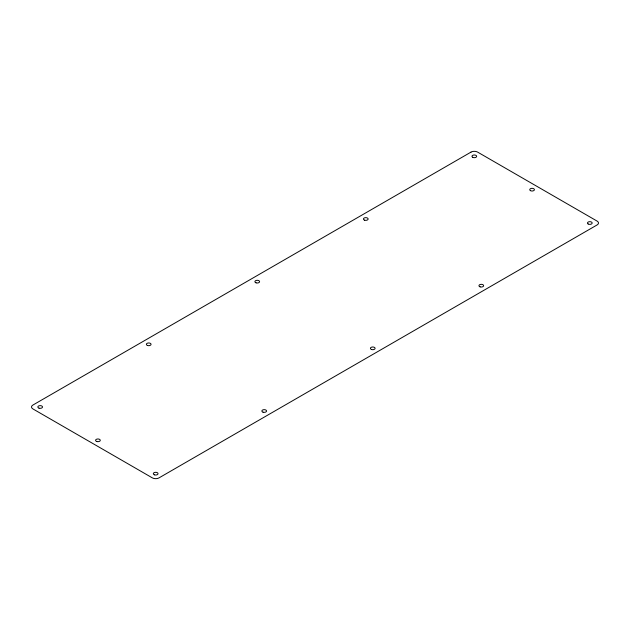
<?xml version="1.0" encoding="UTF-8"?>
<svg xmlns="http://www.w3.org/2000/svg" width="630" height="630" viewBox="0 0 630 630"><rect width="100%" height="100%" fill="white"/><g stroke="black" fill="none" stroke-linecap="round" stroke-linejoin="round"><path stroke-width="0.94" d="M470.996 152.113L32.878 405.066A4.694 2.709 0 0 0 32.878 408.894L152.365 477.887A4.694 2.709 0 0 0 159.004 477.887L597.122 224.934A4.694 2.709 0 0 0 597.122 221.106L477.634 152.113A4.694 2.709 0 0 0 470.996 152.113M480.115 286.855A2.347 1.355 0 0 0 483.635 285.681A2.347 1.355 0 0 0 480.115 284.508A2.347 1.355 0 0 0 480.115 286.855M364.613 220.169A2.347 1.355 0 0 0 368.133 218.996A2.347 1.355 0 0 0 364.613 217.823A2.347 1.355 0 0 0 364.613 220.169M588.16 223.981A2.347 1.355 0 0 0 592.09 223.366A2.347 1.355 0 0 0 589.215 221.713A2.347 1.355 0 0 0 588.16 223.981M530.413 190.63A2.347 1.355 0 0 0 534.334 190.024A2.347 1.355 0 0 0 531.46 188.37A2.347 1.355 0 0 0 530.413 190.63M472.658 157.287A2.347 1.355 0 0 0 476.587 156.681A2.347 1.355 0 0 0 473.713 155.027A2.347 1.355 0 0 0 472.658 157.287M263.041 412.177A2.347 1.355 0 0 0 266.561 411.004A2.347 1.355 0 0 0 263.041 409.831A2.347 1.355 0 0 0 263.041 412.177M154.507 474.839A2.347 1.355 0 0 0 158.028 473.666A2.347 1.355 0 0 0 154.507 472.492A2.347 1.355 0 0 0 154.507 474.839M147.538 345.492A2.347 1.355 0 0 0 151.058 344.319A2.347 1.355 0 0 0 147.538 343.145A2.347 1.355 0 0 0 147.538 345.492M39.005 408.153A2.347 1.355 0 0 0 42.525 406.98A2.347 1.355 0 0 0 39.005 405.807A2.347 1.355 0 0 0 39.005 408.153M96.752 441.496A2.347 1.355 0 0 0 100.28 440.323A2.347 1.355 0 0 0 96.752 439.149A2.347 1.355 0 0 0 96.752 441.496M256.071 282.831A2.347 1.355 0 0 0 259.591 281.657A2.347 1.355 0 0 0 256.071 280.484A2.347 1.355 0 0 0 256.071 282.831M371.582 349.516A2.347 1.355 0 0 0 375.102 348.343A2.347 1.355 0 0 0 371.582 347.169A2.347 1.355 0 0 0 371.582 349.516"/></g></svg>
